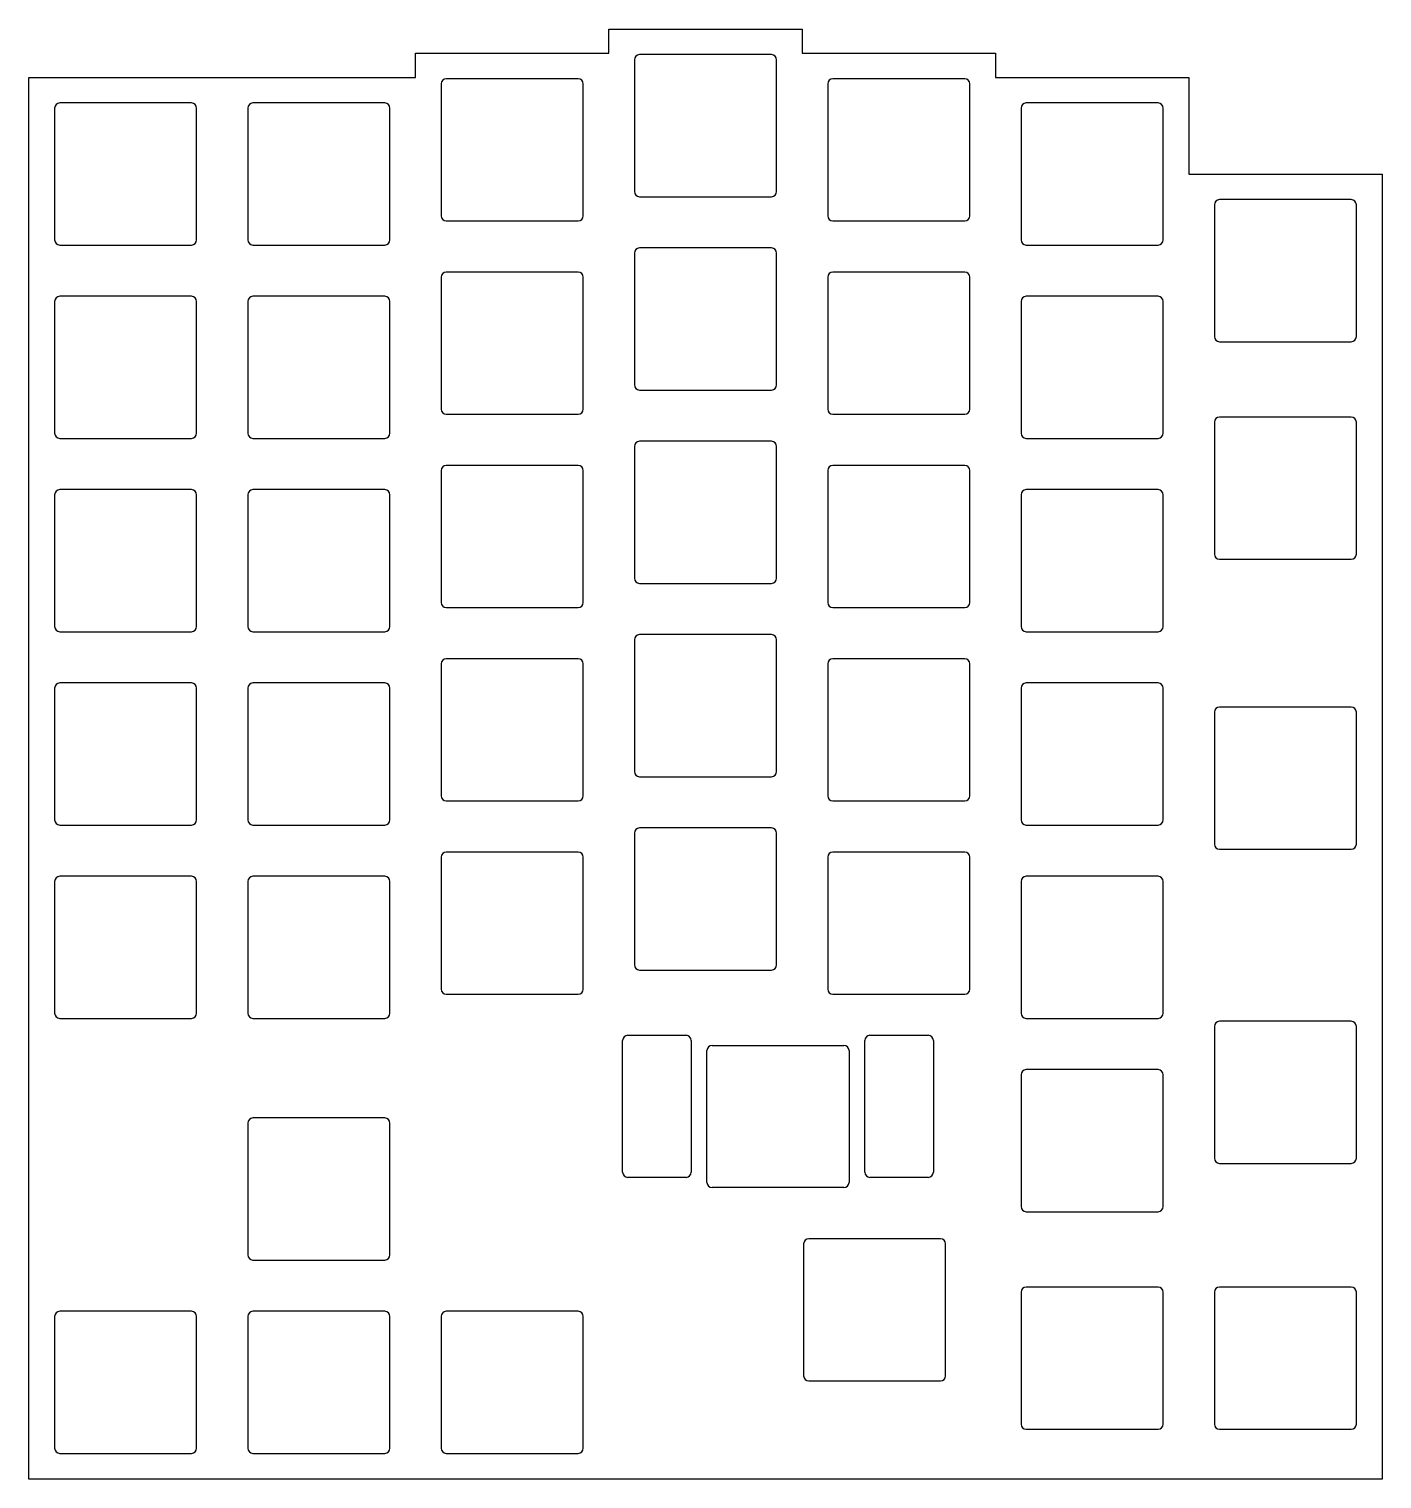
# Model space of a CAD drawing. Extents: x -124 to 10, y -119 to 24.
import ezdxf

# ---------------------------------------------------------------- set-up
doc = ezdxf.new("R2010")
doc.units = 0
doc.layers.add('BLACK', color=7, linetype='CONTINUOUS')

msp = doc.modelspace()

# ---------------------------------------------------------------- linework, layer by layer
at = {"layer": 'BLACK', "linetype": 'CONTINUOUS'}
for p, q in [((-66.675, 23.8125), (-47.625, 23.8125)), ((-66.675, 21.4312), (-66.675, 23.8125)), ((-47.625, 23.8125), (-47.625, 21.4312)), ((-85.725, 21.4312), (-66.675, 21.4312)), ((-85.725, 19.05), (-85.725, 21.4312)), ((-47.625, 21.4312), (-28.575, 21.4312)), ((-28.575, 21.4312), (-28.575, 19.05)), ((-64.15, 20.7875), (-64.15, 7.7875)), ((-50.65, 21.2875), (-63.65, 21.2875)), ((-50.15, 7.7875), (-50.15, 20.7875)), ((-123.825, -119.062), (-123.825, 19.05)), ((-123.825, 19.05), (-85.725, 19.05)), ((-69.7, 18.9062), (-82.7, 18.9062)), ((-31.6, 18.9062), (-44.6, 18.9062)), ((-28.575, 19.05), (-9.525, 19.05)), ((-9.525, 19.05), (-9.525, 9.525)), ((-83.2, 18.4062), (-83.2, 5.40625)), ((-69.2, 5.40625), (-69.2, 18.4062)), ((-45.1, 18.4062), (-45.1, 5.40625)), ((-31.1, 5.40625), (-31.1, 18.4062)), ((-121.3, 16.025), (-121.3, 3.025)), ((-107.8, 16.525), (-120.8, 16.525)), ((-107.3, 3.025), (-107.3, 16.025)), ((-102.25, 16.025), (-102.25, 3.025)), ((-88.75, 16.525), (-101.75, 16.525)), ((-88.25, 3.025), (-88.25, 16.025)), ((-26.05, 16.025), (-26.05, 3.025)), ((-12.55, 16.525), (-25.55, 16.525)), ((-12.05, 3.025), (-12.05, 16.025)), ((-9.525, 9.525), (9.525, 9.525)), ((9.525, 9.525), (9.525, -119.062)), ((-63.65, 7.2875), (-50.65, 7.2875)), ((-7, 6.5), (-7, -6.5)), ((6.5, 7), (-6.5, 7)), ((7, -6.5), (7, 6.5)), ((-82.7, 4.90625), (-69.7, 4.90625)), ((-44.6, 4.90625), (-31.6, 4.90625)), ((-120.8, 2.525), (-107.8, 2.525)), ((-101.75, 2.525), (-88.75, 2.525)), ((-64.15, 1.7375), (-64.15, -11.2625)), ((-50.65, 2.2375), (-63.65, 2.2375)), ((-50.15, -11.2625), (-50.15, 1.7375)), ((-25.55, 2.525), (-12.55, 2.525)), ((-83.2, -0.64375), (-83.2, -13.6437)), ((-69.7, -0.14375), (-82.7, -0.14375)), ((-69.2, -13.6437), (-69.2, -0.64375)), ((-45.1, -0.64375), (-45.1, -13.6437)), ((-31.6, -0.14375), (-44.6, -0.14375)), ((-31.1, -13.6437), (-31.1, -0.64375)), ((-107.8, -2.525), (-120.8, -2.525)), ((-88.75, -2.525), (-101.75, -2.525)), ((-12.55, -2.525), (-25.55, -2.525)), ((-121.3, -3.025), (-121.3, -16.025)), ((-107.3, -16.025), (-107.3, -3.025)), ((-102.25, -3.025), (-102.25, -16.025)), ((-88.25, -16.025), (-88.25, -3.025)), ((-26.05, -3.025), (-26.05, -16.025)), ((-12.05, -16.025), (-12.05, -3.025)), ((-6.5, -7), (6.5, -7)), ((-63.65, -11.7625), (-50.65, -11.7625)), ((-82.7, -14.1437), (-69.7, -14.1437)), ((-44.6, -14.1437), (-31.6, -14.1437)), ((-7, -14.9312), (-7, -27.9312)), ((6.5, -14.4312), (-6.5, -14.4312)), ((7, -27.9312), (7, -14.9312)), ((-120.8, -16.525), (-107.8, -16.525)), ((-101.75, -16.525), (-88.75, -16.525)), ((-50.65, -16.8125), (-63.65, -16.8125)), ((-25.55, -16.525), (-12.55, -16.525)), ((-64.15, -17.3125), (-64.15, -30.3125)), ((-50.15, -30.3125), (-50.15, -17.3125)), ((-83.2, -19.6937), (-83.2, -32.6938)), ((-69.7, -19.1937), (-82.7, -19.1937)), ((-69.2, -32.6938), (-69.2, -19.6937)), ((-45.1, -19.6937), (-45.1, -32.6938)), ((-31.6, -19.1937), (-44.6, -19.1937)), ((-31.1, -32.6938), (-31.1, -19.6937)), ((-121.3, -22.075), (-121.3, -35.075)), ((-107.8, -21.575), (-120.8, -21.575)), ((-107.3, -35.075), (-107.3, -22.075)), ((-102.25, -22.075), (-102.25, -35.075)), ((-88.75, -21.575), (-101.75, -21.575)), ((-88.25, -35.075), (-88.25, -22.075)), ((-26.05, -22.075), (-26.05, -35.075)), ((-12.55, -21.575), (-25.55, -21.575)), ((-12.05, -35.075), (-12.05, -22.075)), ((-6.5, -28.4312), (6.5, -28.4312)), ((-63.65, -30.8125), (-50.65, -30.8125)), ((-82.7, -33.1938), (-69.7, -33.1938)), ((-44.6, -33.1938), (-31.6, -33.1938)), ((-120.8, -35.575), (-107.8, -35.575)), ((-101.75, -35.575), (-88.75, -35.575)), ((-25.55, -35.575), (-12.55, -35.575)), ((-64.15, -36.3625), (-64.15, -49.3625)), ((-50.65, -35.8625), (-63.65, -35.8625)), ((-50.15, -49.3625), (-50.15, -36.3625)), ((-69.7, -38.2437), (-82.7, -38.2437)), ((-31.6, -38.2437), (-44.6, -38.2437)), ((-83.2, -38.7437), (-83.2, -51.7437)), ((-69.2, -51.7437), (-69.2, -38.7437)), ((-45.1, -38.7437), (-45.1, -51.7437)), ((-31.1, -51.7437), (-31.1, -38.7437)), ((-121.3, -41.125), (-121.3, -54.125)), ((-107.8, -40.625), (-120.8, -40.625)), ((-107.3, -54.125), (-107.3, -41.125)), ((-102.25, -41.125), (-102.25, -54.125)), ((-88.75, -40.625), (-101.75, -40.625)), ((-88.25, -54.125), (-88.25, -41.125)), ((-26.05, -41.125), (-26.05, -54.125)), ((-12.55, -40.625), (-25.55, -40.625)), ((-12.05, -54.125), (-12.05, -41.125)), ((-7, -43.5063), (-7, -56.5062)), ((6.5, -43.0063), (-6.5, -43.0063)), ((7, -56.5062), (7, -43.5063)), ((-63.65, -49.8625), (-50.65, -49.8625)), ((-82.7, -52.2437), (-69.7, -52.2437)), ((-44.6, -52.2437), (-31.6, -52.2437)), ((-120.8, -54.625), (-107.8, -54.625)), ((-101.75, -54.625), (-88.75, -54.625)), ((-64.15, -55.4125), (-64.15, -68.4125)), ((-50.65, -54.9125), (-63.65, -54.9125)), ((-50.15, -68.4125), (-50.15, -55.4125)), ((-25.55, -54.625), (-12.55, -54.625)), ((-6.5, -57.0062), (6.5, -57.0062)), ((-83.2, -57.7937), (-83.2, -70.7938)), ((-69.7, -57.2937), (-82.7, -57.2937)), ((-69.2, -70.7938), (-69.2, -57.7937)), ((-45.1, -57.7937), (-45.1, -70.7938)), ((-31.6, -57.2937), (-44.6, -57.2937)), ((-31.1, -70.7938), (-31.1, -57.7937)), ((-107.8, -59.675), (-120.8, -59.675)), ((-88.75, -59.675), (-101.75, -59.675)), ((-12.55, -59.675), (-25.55, -59.675)), ((-121.3, -60.175), (-121.3, -73.175)), ((-107.3, -73.175), (-107.3, -60.175)), ((-102.25, -60.175), (-102.25, -73.175)), ((-88.25, -73.175), (-88.25, -60.175)), ((-26.05, -60.175), (-26.05, -73.175)), ((-12.05, -73.175), (-12.05, -60.175)), ((-63.65, -68.9125), (-50.65, -68.9125)), ((-82.7, -71.2938), (-69.7, -71.2938)), ((-44.6, -71.2938), (-31.6, -71.2938)), ((-120.8, -73.675), (-107.8, -73.675)), ((-101.75, -73.675), (-88.75, -73.675)), ((-25.55, -73.675), (-12.55, -73.675)), ((6.5, -73.9625), (-6.5, -73.9625)), ((-64.8192, -75.3438), (-59.0692, -75.3438)), ((-40.9432, -75.3438), (-35.1932, -75.3438)), ((-7, -74.4625), (-7, -87.4625)), ((7, -87.4625), (7, -74.4625)), ((-65.3192, -88.8438), (-65.3192, -75.8438)), ((-58.5692, -75.8438), (-58.5692, -88.8438)), ((-57.0062, -89.8438), (-57.0062, -76.8438)), ((-56.5062, -76.3438), (-43.5063, -76.3438)), ((-43.0063, -76.8438), (-43.0063, -89.8438)), ((-41.4432, -88.8438), (-41.4432, -75.8438)), ((-34.6932, -75.8438), (-34.6932, -88.8438)), ((-26.05, -79.225), (-26.05, -92.225)), ((-12.55, -78.725), (-25.55, -78.725)), ((-12.05, -92.225), (-12.05, -79.225)), ((-102.25, -83.9875), (-102.25, -96.9875)), ((-88.75, -83.4875), (-101.75, -83.4875)), ((-88.25, -96.9875), (-88.25, -83.9875)), ((-6.5, -87.9625), (6.5, -87.9625)), ((-59.0692, -89.3438), (-64.8192, -89.3438)), ((-35.1932, -89.3438), (-40.9432, -89.3438)), ((-43.5063, -90.3438), (-56.5062, -90.3438)), ((-25.55, -92.725), (-12.55, -92.725)), ((-33.9812, -95.3937), (-46.9812, -95.3937)), ((-47.4812, -95.8937), (-47.4812, -108.894)), ((-33.4812, -108.894), (-33.4812, -95.8937)), ((-101.75, -97.4875), (-88.75, -97.4875)), ((-26.05, -100.656), (-26.05, -113.656)), ((-12.55, -100.156), (-25.55, -100.156)), ((-12.05, -113.656), (-12.05, -100.656)), ((-7, -100.656), (-7, -113.656)), ((6.5, -100.156), (-6.5, -100.156)), ((7, -113.656), (7, -100.656)), ((-107.8, -102.537), (-120.8, -102.537)), ((-88.75, -102.537), (-101.75, -102.537)), ((-69.7, -102.537), (-82.7, -102.537)), ((-121.3, -103.037), (-121.3, -116.037)), ((-107.3, -116.037), (-107.3, -103.037)), ((-102.25, -103.037), (-102.25, -116.037)), ((-88.25, -116.037), (-88.25, -103.037)), ((-83.2, -103.037), (-83.2, -116.037)), ((-69.2, -116.037), (-69.2, -103.037)), ((-46.9812, -109.394), (-33.9812, -109.394)), ((-25.55, -114.156), (-12.55, -114.156)), ((-6.5, -114.156), (6.5, -114.156)), ((-120.8, -116.537), (-107.8, -116.537)), ((-101.75, -116.537), (-88.75, -116.537)), ((-82.7, -116.537), (-69.7, -116.537)), ((-28.575, -119.062), (-123.825, -119.062)), ((9.525, -119.062), (-28.575, -119.062))]:
    msp.add_line(p, q, dxfattribs=at)
at = {"layer": 'BLACK'}
for centre, start, end in [((-63.65, 20.7875), 90, 180), ((-50.65, 20.7875), 0, 90), ((-82.7, 18.4062), 90, 180), ((-69.7, 18.4062), 0, 90), ((-44.6, 18.4062), 90, 180), ((-31.6, 18.4062), 0, 90), ((-120.8, 16.025), 90, 180), ((-107.8, 16.025), 0, 90), ((-101.75, 16.025), 90, 180), ((-88.75, 16.025), 0, 90), ((-25.55, 16.025), 90, 180), ((-12.55, 16.025), 0, 90), ((-63.65, 7.7875), 180, 270), ((-50.65, 7.7875), -90, 0), ((-6.5, 6.5), 90, 180), ((6.5, 6.5), 0, 90), ((-82.7, 5.40625), 180, 270), ((-69.7, 5.40625), -90, 0), ((-44.6, 5.40625), 180, 270), ((-31.6, 5.40625), -90, 0), ((-120.8, 3.025), 180, 270), ((-107.8, 3.025), -90, 0), ((-101.75, 3.025), 180, 270), ((-88.75, 3.025), -90, 0), ((-25.55, 3.025), 180, 270), ((-12.55, 3.025), -90, 0), ((-63.65, 1.7375), 90, 180), ((-50.65, 1.7375), 0, 90), ((-82.7, -0.64375), 90, 180), ((-69.7, -0.64375), 0, 90), ((-44.6, -0.64375), 90, 180), ((-31.6, -0.64375), 0, 90), ((-120.8, -3.025), 90, 180), ((-107.8, -3.025), 0, 90), ((-101.75, -3.025), 90, 180), ((-88.75, -3.025), 0, 90), ((-25.55, -3.025), 90, 180), ((-12.55, -3.025), 0, 90), ((-6.5, -6.5), 180, 270), ((6.5, -6.5), -90, 0), ((-63.65, -11.2625), 180, 270), ((-50.65, -11.2625), -90, 0), ((-82.7, -13.6437), 180, 270), ((-69.7, -13.6437), -90, 0), ((-44.6, -13.6437), 180, 270), ((-31.6, -13.6437), -90, 0), ((-6.5, -14.9312), 90, 180), ((6.5, -14.9312), 0, 90), ((-120.8, -16.025), 180, 270), ((-107.8, -16.025), -90, 0), ((-101.75, -16.025), 180, 270), ((-88.75, -16.025), -90, 0), ((-63.65, -17.3125), 90, 180), ((-50.65, -17.3125), 0, 90), ((-25.55, -16.025), 180, 270), ((-12.55, -16.025), -90, 0), ((-82.7, -19.6937), 90, 180), ((-69.7, -19.6937), 0, 90), ((-44.6, -19.6937), 90, 180), ((-31.6, -19.6937), 0, 90), ((-120.8, -22.075), 90, 180), ((-107.8, -22.075), 0, 90), ((-101.75, -22.075), 90, 180), ((-88.75, -22.075), 0, 90), ((-25.55, -22.075), 90, 180), ((-12.55, -22.075), 0, 90), ((-6.5, -27.9312), 180, 270), ((6.5, -27.9312), -90, 0), ((-63.65, -30.3125), 180, 270), ((-50.65, -30.3125), -90, 0), ((-82.7, -32.6938), 180, 270), ((-69.7, -32.6938), -90, 0), ((-44.6, -32.6938), 180, 270), ((-31.6, -32.6938), -90, 0), ((-120.8, -35.075), 180, 270), ((-107.8, -35.075), -90, 0), ((-101.75, -35.075), 180, 270), ((-88.75, -35.075), -90, 0), ((-25.55, -35.075), 180, 270), ((-12.55, -35.075), -90, 0), ((-63.65, -36.3625), 90, 180), ((-50.65, -36.3625), 0, 90), ((-82.7, -38.7437), 90, 180), ((-69.7, -38.7437), 0, 90), ((-44.6, -38.7437), 90, 180), ((-31.6, -38.7437), 0, 90), ((-120.8, -41.125), 90, 180), ((-107.8, -41.125), 0, 90), ((-101.75, -41.125), 90, 180), ((-88.75, -41.125), 0, 90), ((-25.55, -41.125), 90, 180), ((-12.55, -41.125), 0, 90), ((-6.5, -43.5063), 90, 180), ((6.5, -43.5063), 0, 90), ((-63.65, -49.3625), 180, 270), ((-50.65, -49.3625), -90, 0), ((-82.7, -51.7437), 180, 270), ((-69.7, -51.7437), -90, 0), ((-44.6, -51.7437), 180, 270), ((-31.6, -51.7437), -90, 0), ((-120.8, -54.125), 180, 270), ((-107.8, -54.125), -90, 0), ((-101.75, -54.125), 180, 270), ((-88.75, -54.125), -90, 0), ((-25.55, -54.125), 180, 270), ((-12.55, -54.125), -90, 0), ((-63.65, -55.4125), 90, 180), ((-50.65, -55.4125), 0, 90), ((-6.5, -56.5062), 180, 270), ((6.5, -56.5062), -90, 0), ((-82.7, -57.7937), 90, 180), ((-69.7, -57.7937), 0, 90), ((-44.6, -57.7937), 90, 180), ((-31.6, -57.7937), 0, 90), ((-120.8, -60.175), 90, 180), ((-107.8, -60.175), 0, 90), ((-101.75, -60.175), 90, 180), ((-88.75, -60.175), 0, 90), ((-25.55, -60.175), 90, 180), ((-12.55, -60.175), 0, 90), ((-63.65, -68.4125), 180, 270), ((-50.65, -68.4125), -90, 0), ((-82.7, -70.7938), 180, 270), ((-69.7, -70.7938), -90, 0), ((-44.6, -70.7938), 180, 270), ((-31.6, -70.7938), -90, 0), ((-120.8, -73.175), 180, 270), ((-107.8, -73.175), -90, 0), ((-101.75, -73.175), 180, 270), ((-88.75, -73.175), -90, 0), ((-25.55, -73.175), 180, 270), ((-12.55, -73.175), -90, 0), ((-6.5, -74.4625), 90, 180), ((6.5, -74.4625), 0, 90), ((-64.8192, -75.8438), 90, 180), ((-59.0692, -75.8438), 0, 90), ((-40.9432, -75.8438), 90, 180), ((-35.1932, -75.8438), 0, 90), ((-56.5062, -76.8438), 90, 180), ((-43.5063, -76.8438), 0, 90), ((-25.55, -79.225), 90, 180), ((-12.55, -79.225), 0, 90), ((-101.75, -83.9875), 90, 180), ((-88.75, -83.9875), 0, 90), ((-6.5, -87.4625), 180, 270), ((6.5, -87.4625), -90, 0), ((-64.8192, -88.8438), 180, 270), ((-59.0692, -88.8438), -90, 0), ((-56.5062, -89.8438), 180, 270), ((-43.5063, -89.8438), -90, 0), ((-40.9432, -88.8438), 180, 270), ((-35.1932, -88.8438), -90, 0), ((-25.55, -92.225), 180, 270), ((-12.55, -92.225), -90, 0), ((-46.9812, -95.8937), 90, 180), ((-33.9812, -95.8937), 0, 90), ((-101.75, -96.9875), 180, 270), ((-88.75, -96.9875), -90, 0), ((-25.55, -100.656), 90, 180), ((-12.55, -100.656), 0, 90), ((-6.5, -100.656), 90, 180), ((6.5, -100.656), 0, 90), ((-120.8, -103.037), 90, 180), ((-107.8, -103.037), 0, 90), ((-101.75, -103.037), 90, 180), ((-88.75, -103.037), 0, 90), ((-82.7, -103.037), 90, 180), ((-69.7, -103.037), 0, 90), ((-46.9812, -108.894), 180, 270), ((-33.9812, -108.894), -90, 0), ((-25.55, -113.656), 180, 270), ((-12.55, -113.656), -90, 0), ((-6.5, -113.656), 180, 270), ((6.5, -113.656), -90, 0), ((-120.8, -116.037), 180, 270), ((-107.8, -116.037), -90, 0), ((-101.75, -116.037), 180, 270), ((-88.75, -116.037), -90, 0), ((-82.7, -116.037), 180, 270), ((-69.7, -116.037), -90, 0)]:
    msp.add_arc(centre, 0.5, start, end, dxfattribs=at)

doc.saveas('drawing.dxf')
